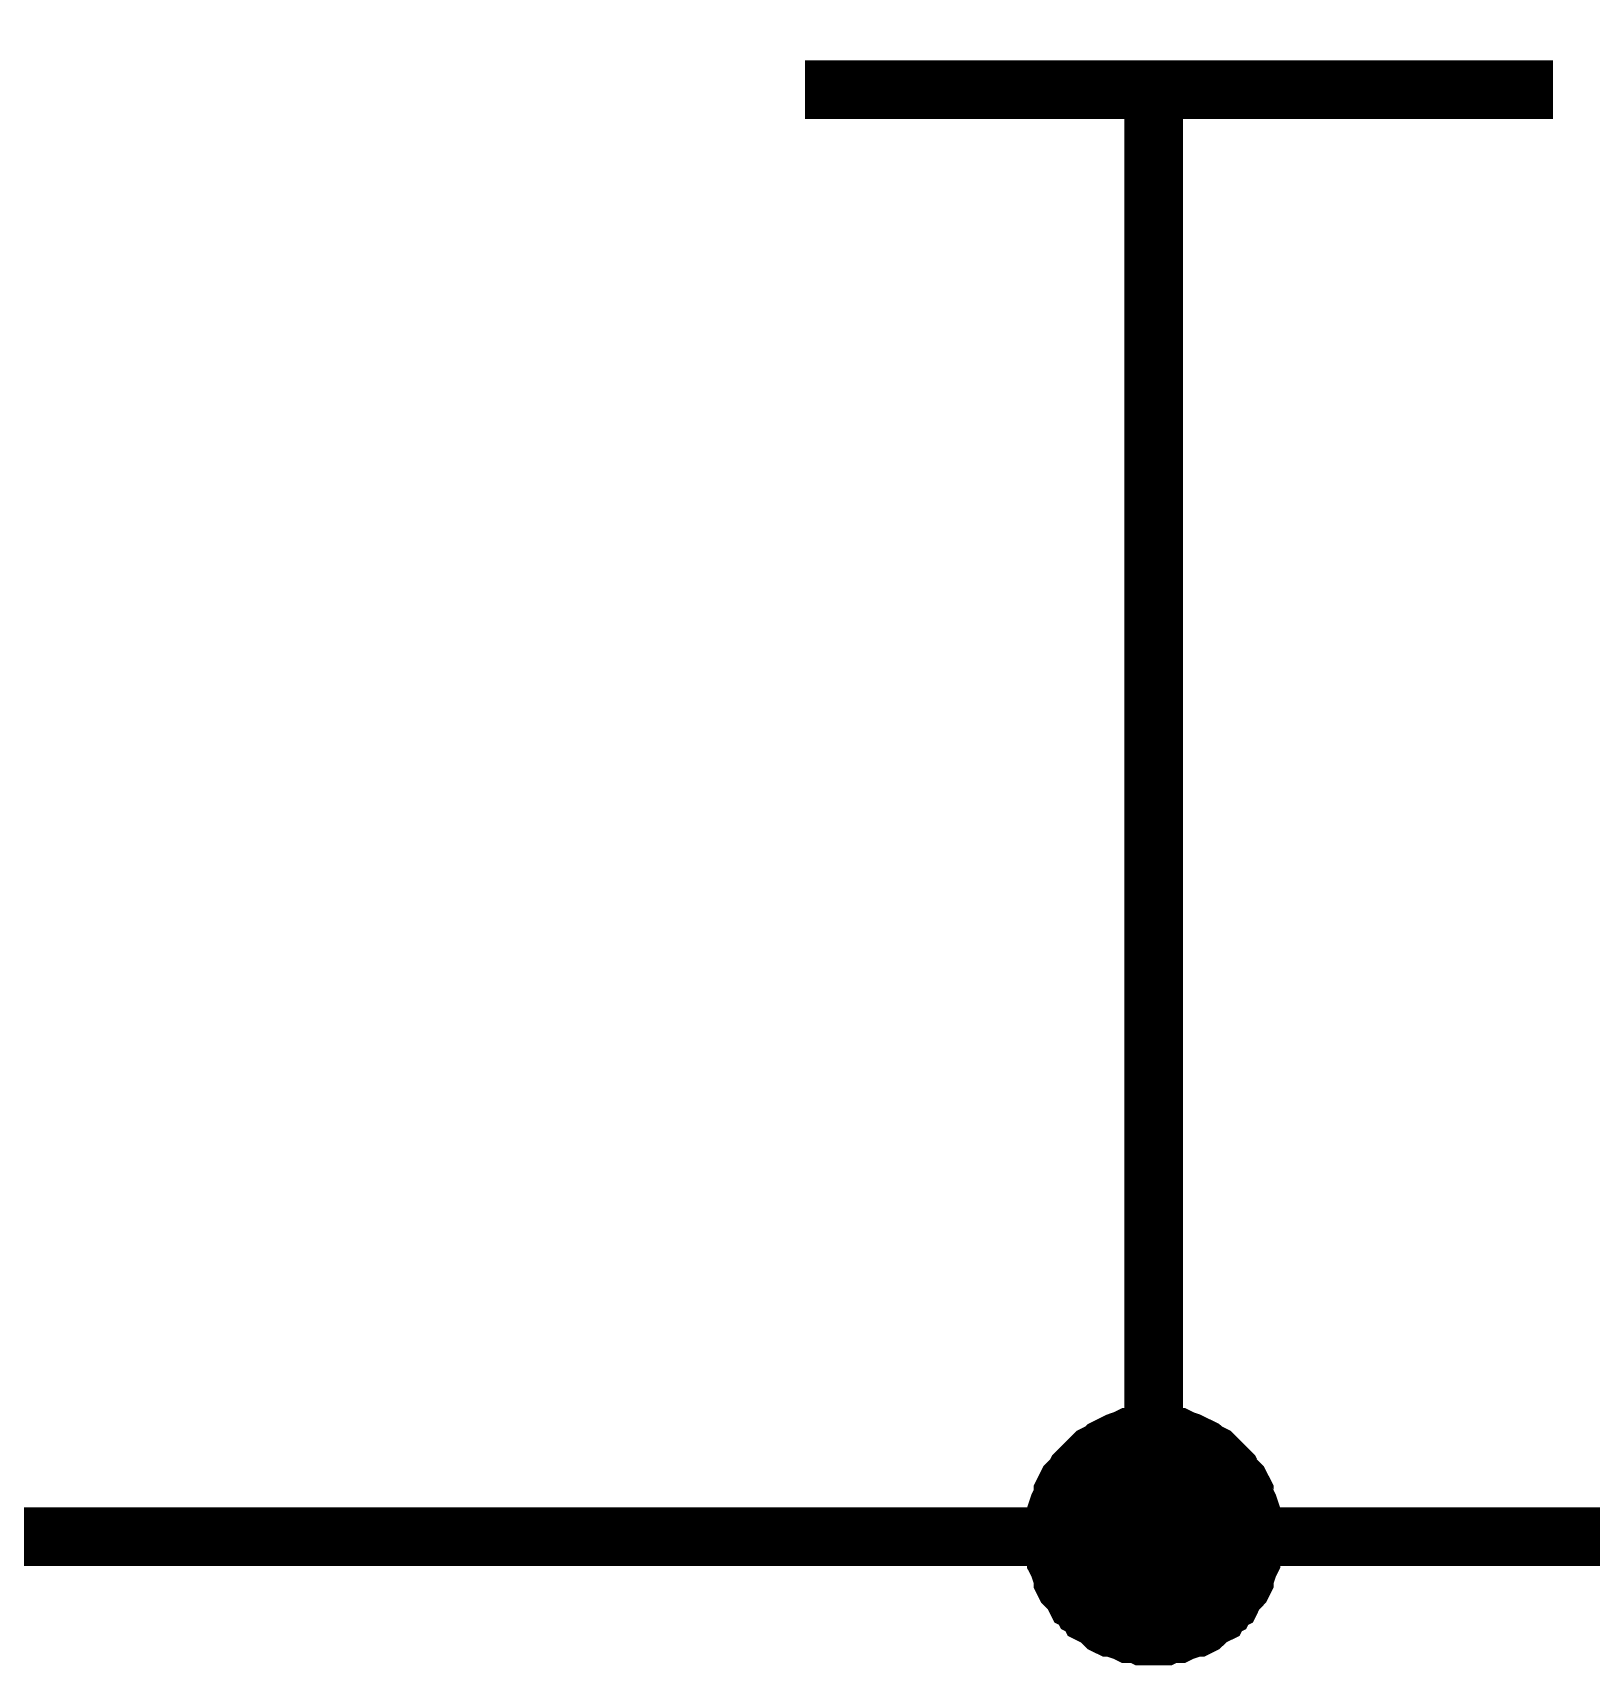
# Model space of a CAD drawing. Header units: millimetres. Extents: x 0 to 19, y 0 to 9.5.
# Drawn here: x 9.6755 to 9.9878, y 5.1738 to 5.5011 of the extents above; entities that cross this region are included whole.
import ezdxf

# ---------------------------------------------------------------- set-up
doc = ezdxf.new("R2010")
doc.units = ezdxf.units.MM
doc.header["$MEASUREMENT"] = 0
doc.layers.add('Sheet', color=255, linetype='Continuous')

msp = doc.modelspace()

# ---------------------------------------------------------------- linework, layer by layer
at = {"layer": 'Sheet'}
for points, const_width in [([(10.40013, 5.59973), (10.30021, 5.59973), (10.30021, 5.19962), (9.90011, 5.19962), (9.90011, 5.3999)], 0.0118), ([(9.83025, 5.48965), (9.98013, 5.48965)], 0.0118), ([(9.90011, 5.48965), (9.90011, 5.3999)], 0.0118), ([(9.90011, 5.46975), (9.90011, 5.48965)], 0.0118), ([(9.88021, 5.19962), (9.88021, 5.20051), (9.88021, 5.20183), (9.88065, 5.20272), (9.88065, 5.2036), (9.88065, 5.20449), (9.8811, 5.20581), (9.88154, 5.2067), (9.88198, 5.20758), (9.88198, 5.20847), (9.88242, 5.20935), (9.88286, 5.21023), (9.88375, 5.21112), (9.88419, 5.21156), (9.88463, 5.21244), (9.88552, 5.21333), (9.88596, 5.21377), (9.88684, 5.21465), (9.88729, 5.2151), (9.88817, 5.21598), (9.88905, 5.21642), (9.88994, 5.21687), (9.89038, 5.21731), (9.89126, 5.21775), (9.89215, 5.21819), (9.89303, 5.21863), (9.89436, 5.21908), (9.89524, 5.21952), (9.89613, 5.21952), (9.89701, 5.21952), (9.8979, 5.21996), (9.89922, 5.21996), (9.90011, 5.21996)], 0.0118), ([(9.88021, 5.19962), (9.88021, 5.20051), (9.88021, 5.20183), (9.88065, 5.20272), (9.88065, 5.2036), (9.88065, 5.20449), (9.8811, 5.20581), (9.88154, 5.2067), (9.88198, 5.20758), (9.88198, 5.20847), (9.88242, 5.20935), (9.88286, 5.21023), (9.88375, 5.21112), (9.88419, 5.21156), (9.88463, 5.21244), (9.88552, 5.21333), (9.88596, 5.21377), (9.88684, 5.21465), (9.88729, 5.2151), (9.88817, 5.21598), (9.88905, 5.21642), (9.88994, 5.21687), (9.89038, 5.21731), (9.89126, 5.21775), (9.89215, 5.21819), (9.89303, 5.21863), (9.89436, 5.21908), (9.89524, 5.21952), (9.89613, 5.21952), (9.89701, 5.21952), (9.8979, 5.21996), (9.89922, 5.21996), (9.90011, 5.21996)], 0.0118), ([(9.88021, 5.19962), (9.88021, 5.20051), (9.88021, 5.20183), (9.88065, 5.20272), (9.88065, 5.2036), (9.88065, 5.20449), (9.8811, 5.20581), (9.88154, 5.2067), (9.88198, 5.20758), (9.88198, 5.20847), (9.88242, 5.20935), (9.88286, 5.21023), (9.88375, 5.21112), (9.88419, 5.21156), (9.88463, 5.21244), (9.88552, 5.21333), (9.88596, 5.21377), (9.88684, 5.21465), (9.88729, 5.2151), (9.88817, 5.21598), (9.88905, 5.21642), (9.88994, 5.21687), (9.89038, 5.21731), (9.89126, 5.21775), (9.89215, 5.21819), (9.89303, 5.21863), (9.89436, 5.21908), (9.89524, 5.21952), (9.89613, 5.21952), (9.89701, 5.21952), (9.8979, 5.21996), (9.89922, 5.21996), (9.90011, 5.21996)], 0.0118), ([(9.88021, 5.19962), (9.88021, 5.20051), (9.88021, 5.20183), (9.88065, 5.20272), (9.88065, 5.2036), (9.88065, 5.20449), (9.8811, 5.20581), (9.88154, 5.2067), (9.88198, 5.20758), (9.88198, 5.20847), (9.88242, 5.20935), (9.88286, 5.21023), (9.88375, 5.21112), (9.88419, 5.21156), (9.88463, 5.21244), (9.88552, 5.21333), (9.88596, 5.21377), (9.88684, 5.21465), (9.88729, 5.2151), (9.88817, 5.21598), (9.88905, 5.21642), (9.88994, 5.21687), (9.89038, 5.21731), (9.89126, 5.21775), (9.89215, 5.21819), (9.89303, 5.21863), (9.89436, 5.21908), (9.89524, 5.21952), (9.89613, 5.21952), (9.89701, 5.21952), (9.8979, 5.21996), (9.89922, 5.21996), (9.90011, 5.21996)], 0.0118), ([(9.90011, 5.21996), (9.90011, 5.21996)], 0.0118), ([(9.90011, 5.21996), (9.90099, 5.21996), (9.90232, 5.21996), (9.9032, 5.21952), (9.90409, 5.21952), (9.90497, 5.21952), (9.90585, 5.21908), (9.90718, 5.21863), (9.90806, 5.21819), (9.90895, 5.21775), (9.90983, 5.21731), (9.91028, 5.21687), (9.91116, 5.21642), (9.91204, 5.21598), (9.91293, 5.2151), (9.91337, 5.21465), (9.91425, 5.21377), (9.9147, 5.21333), (9.91558, 5.21244), (9.91602, 5.21156), (9.91647, 5.21112), (9.91735, 5.21023), (9.91779, 5.20935), (9.91823, 5.20847), (9.91823, 5.20758), (9.91868, 5.2067), (9.91912, 5.20581), (9.91956, 5.20449), (9.91956, 5.2036), (9.91956, 5.20272), (9.92, 5.20183), (9.92, 5.20051), (9.92, 5.19962)], 0.0118), ([(9.90011, 5.21996), (9.90011, 5.21996)], 0.0118), ([(9.90011, 5.21996), (9.90099, 5.21996), (9.90232, 5.21996), (9.9032, 5.21952), (9.90409, 5.21952), (9.90497, 5.21952), (9.90585, 5.21908), (9.90718, 5.21863), (9.90806, 5.21819), (9.90895, 5.21775), (9.90983, 5.21731), (9.91028, 5.21687), (9.91116, 5.21642), (9.91204, 5.21598), (9.91293, 5.2151), (9.91337, 5.21465), (9.91425, 5.21377), (9.9147, 5.21333), (9.91558, 5.21244), (9.91602, 5.21156), (9.91647, 5.21112), (9.91735, 5.21023), (9.91779, 5.20935), (9.91823, 5.20847), (9.91823, 5.20758), (9.91868, 5.2067), (9.91912, 5.20581), (9.91956, 5.20449), (9.91956, 5.2036), (9.91956, 5.20272), (9.92, 5.20183), (9.92, 5.20051), (9.92, 5.19962)], 0.0118), ([(9.90011, 5.21996), (9.90011, 5.21996)], 0.0118), ([(9.90011, 5.21996), (9.90099, 5.21996), (9.90232, 5.21996), (9.9032, 5.21952), (9.90409, 5.21952), (9.90497, 5.21952), (9.90585, 5.21908), (9.90718, 5.21863), (9.90806, 5.21819), (9.90895, 5.21775), (9.90983, 5.21731), (9.91028, 5.21687), (9.91116, 5.21642), (9.91204, 5.21598), (9.91293, 5.2151), (9.91337, 5.21465), (9.91425, 5.21377), (9.9147, 5.21333), (9.91558, 5.21244), (9.91602, 5.21156), (9.91647, 5.21112), (9.91735, 5.21023), (9.91779, 5.20935), (9.91823, 5.20847), (9.91823, 5.20758), (9.91868, 5.2067), (9.91912, 5.20581), (9.91956, 5.20449), (9.91956, 5.2036), (9.91956, 5.20272), (9.92, 5.20183), (9.92, 5.20051), (9.92, 5.19962)], 0.0118), ([(9.90011, 5.21996), (9.90011, 5.21996)], 0.0118), ([(9.90011, 5.21996), (9.90099, 5.21996), (9.90232, 5.21996), (9.9032, 5.21952), (9.90409, 5.21952), (9.90497, 5.21952), (9.90585, 5.21908), (9.90718, 5.21863), (9.90806, 5.21819), (9.90895, 5.21775), (9.90983, 5.21731), (9.91028, 5.21687), (9.91116, 5.21642), (9.91204, 5.21598), (9.91293, 5.2151), (9.91337, 5.21465), (9.91425, 5.21377), (9.9147, 5.21333), (9.91558, 5.21244), (9.91602, 5.21156), (9.91647, 5.21112), (9.91735, 5.21023), (9.91779, 5.20935), (9.91823, 5.20847), (9.91823, 5.20758), (9.91868, 5.2067), (9.91912, 5.20581), (9.91956, 5.20449), (9.91956, 5.2036), (9.91956, 5.20272), (9.92, 5.20183), (9.92, 5.20051), (9.92, 5.19962)], 0.0118), ([(9.88021, 5.19962), (9.88021, 5.20051), (9.88021, 5.20183), (9.88065, 5.20272), (9.88065, 5.2036), (9.88065, 5.20449), (9.8811, 5.20581), (9.88154, 5.2067), (9.88198, 5.20758), (9.88198, 5.20847), (9.88242, 5.20935), (9.88286, 5.21023), (9.88375, 5.21112), (9.88419, 5.21156), (9.88463, 5.21244), (9.88552, 5.21333), (9.88596, 5.21377), (9.88684, 5.21465), (9.88729, 5.2151), (9.88817, 5.21598), (9.88905, 5.21642), (9.88994, 5.21687), (9.89038, 5.21731), (9.89126, 5.21775), (9.89215, 5.21819), (9.89303, 5.21863), (9.89436, 5.21908), (9.89524, 5.21952), (9.89613, 5.21952), (9.89701, 5.21952), (9.8979, 5.21996), (9.89922, 5.21996), (9.90011, 5.21996)], 0.0039), ([(9.88021, 5.19962), (9.88021, 5.20051), (9.88021, 5.20183), (9.88065, 5.20272), (9.88065, 5.2036), (9.88065, 5.20449), (9.8811, 5.20581), (9.88154, 5.2067), (9.88198, 5.20758), (9.88198, 5.20847), (9.88242, 5.20935), (9.88286, 5.21023), (9.88375, 5.21112), (9.88419, 5.21156), (9.88463, 5.21244), (9.88552, 5.21333), (9.88596, 5.21377), (9.88684, 5.21465), (9.88729, 5.2151), (9.88817, 5.21598), (9.88905, 5.21642), (9.88994, 5.21687), (9.89038, 5.21731), (9.89126, 5.21775), (9.89215, 5.21819), (9.89303, 5.21863), (9.89436, 5.21908), (9.89524, 5.21952), (9.89613, 5.21952), (9.89701, 5.21952), (9.8979, 5.21996), (9.89922, 5.21996), (9.90011, 5.21996)], 0.0039), ([(9.88021, 5.19962), (9.88021, 5.20051), (9.88021, 5.20183), (9.88065, 5.20272), (9.88065, 5.2036), (9.88065, 5.20449), (9.8811, 5.20581), (9.88154, 5.2067), (9.88198, 5.20758), (9.88198, 5.20847), (9.88242, 5.20935), (9.88286, 5.21023), (9.88375, 5.21112), (9.88419, 5.21156), (9.88463, 5.21244), (9.88552, 5.21333), (9.88596, 5.21377), (9.88684, 5.21465), (9.88729, 5.2151), (9.88817, 5.21598), (9.88905, 5.21642), (9.88994, 5.21687), (9.89038, 5.21731), (9.89126, 5.21775), (9.89215, 5.21819), (9.89303, 5.21863), (9.89436, 5.21908), (9.89524, 5.21952), (9.89613, 5.21952), (9.89701, 5.21952), (9.8979, 5.21996), (9.89922, 5.21996), (9.90011, 5.21996)], 0.0039), ([(9.88021, 5.19962), (9.88021, 5.20051), (9.88021, 5.20183), (9.88065, 5.20272), (9.88065, 5.2036), (9.88065, 5.20449), (9.8811, 5.20581), (9.88154, 5.2067), (9.88198, 5.20758), (9.88198, 5.20847), (9.88242, 5.20935), (9.88286, 5.21023), (9.88375, 5.21112), (9.88419, 5.21156), (9.88463, 5.21244), (9.88552, 5.21333), (9.88596, 5.21377), (9.88684, 5.21465), (9.88729, 5.2151), (9.88817, 5.21598), (9.88905, 5.21642), (9.88994, 5.21687), (9.89038, 5.21731), (9.89126, 5.21775), (9.89215, 5.21819), (9.89303, 5.21863), (9.89436, 5.21908), (9.89524, 5.21952), (9.89613, 5.21952), (9.89701, 5.21952), (9.8979, 5.21996), (9.89922, 5.21996), (9.90011, 5.21996)], 0.0039), ([(9.90011, 5.21996), (9.90011, 5.21996)], 0.0039), ([(9.90011, 5.21996), (9.90099, 5.21996), (9.90232, 5.21996), (9.9032, 5.21952), (9.90409, 5.21952), (9.90497, 5.21952), (9.90585, 5.21908), (9.90718, 5.21863), (9.90806, 5.21819), (9.90895, 5.21775), (9.90983, 5.21731), (9.91028, 5.21687), (9.91116, 5.21642), (9.91204, 5.21598), (9.91293, 5.2151), (9.91337, 5.21465), (9.91425, 5.21377), (9.9147, 5.21333), (9.91558, 5.21244), (9.91602, 5.21156), (9.91647, 5.21112), (9.91735, 5.21023), (9.91779, 5.20935), (9.91823, 5.20847), (9.91823, 5.20758), (9.91868, 5.2067), (9.91912, 5.20581), (9.91956, 5.20449), (9.91956, 5.2036), (9.91956, 5.20272), (9.92, 5.20183), (9.92, 5.20051), (9.92, 5.19962)], 0.0039), ([(9.90011, 5.21996), (9.90011, 5.21996)], 0.0039), ([(9.90011, 5.21996), (9.90099, 5.21996), (9.90232, 5.21996), (9.9032, 5.21952), (9.90409, 5.21952), (9.90497, 5.21952), (9.90585, 5.21908), (9.90718, 5.21863), (9.90806, 5.21819), (9.90895, 5.21775), (9.90983, 5.21731), (9.91028, 5.21687), (9.91116, 5.21642), (9.91204, 5.21598), (9.91293, 5.2151), (9.91337, 5.21465), (9.91425, 5.21377), (9.9147, 5.21333), (9.91558, 5.21244), (9.91602, 5.21156), (9.91647, 5.21112), (9.91735, 5.21023), (9.91779, 5.20935), (9.91823, 5.20847), (9.91823, 5.20758), (9.91868, 5.2067), (9.91912, 5.20581), (9.91956, 5.20449), (9.91956, 5.2036), (9.91956, 5.20272), (9.92, 5.20183), (9.92, 5.20051), (9.92, 5.19962)], 0.0039), ([(9.90011, 5.21996), (9.90011, 5.21996)], 0.0039), ([(9.90011, 5.21996), (9.90099, 5.21996), (9.90232, 5.21996), (9.9032, 5.21952), (9.90409, 5.21952), (9.90497, 5.21952), (9.90585, 5.21908), (9.90718, 5.21863), (9.90806, 5.21819), (9.90895, 5.21775), (9.90983, 5.21731), (9.91028, 5.21687), (9.91116, 5.21642), (9.91204, 5.21598), (9.91293, 5.2151), (9.91337, 5.21465), (9.91425, 5.21377), (9.9147, 5.21333), (9.91558, 5.21244), (9.91602, 5.21156), (9.91647, 5.21112), (9.91735, 5.21023), (9.91779, 5.20935), (9.91823, 5.20847), (9.91823, 5.20758), (9.91868, 5.2067), (9.91912, 5.20581), (9.91956, 5.20449), (9.91956, 5.2036), (9.91956, 5.20272), (9.92, 5.20183), (9.92, 5.20051), (9.92, 5.19962)], 0.0039), ([(9.90011, 5.21996), (9.90011, 5.21996)], 0.0039), ([(9.90011, 5.21996), (9.90099, 5.21996), (9.90232, 5.21996), (9.9032, 5.21952), (9.90409, 5.21952), (9.90497, 5.21952), (9.90585, 5.21908), (9.90718, 5.21863), (9.90806, 5.21819), (9.90895, 5.21775), (9.90983, 5.21731), (9.91028, 5.21687), (9.91116, 5.21642), (9.91204, 5.21598), (9.91293, 5.2151), (9.91337, 5.21465), (9.91425, 5.21377), (9.9147, 5.21333), (9.91558, 5.21244), (9.91602, 5.21156), (9.91647, 5.21112), (9.91735, 5.21023), (9.91779, 5.20935), (9.91823, 5.20847), (9.91823, 5.20758), (9.91868, 5.2067), (9.91912, 5.20581), (9.91956, 5.20449), (9.91956, 5.2036), (9.91956, 5.20272), (9.92, 5.20183), (9.92, 5.20051), (9.92, 5.19962)], 0.0039), ([(9.90011, 5.19962), (9.60036, 5.19962)], 0.0118), ([(9.90011, 5.17973), (9.89922, 5.17973), (9.8979, 5.17973), (9.89701, 5.18017), (9.89613, 5.18017), (9.89524, 5.18017), (9.89436, 5.18061), (9.89303, 5.18105), (9.89215, 5.1815), (9.89126, 5.1815), (9.89038, 5.18194), (9.88994, 5.18238), (9.88905, 5.18327), (9.88817, 5.18371), (9.88729, 5.18415), (9.88684, 5.18503), (9.88596, 5.18548), (9.88552, 5.18636), (9.88463, 5.1868), (9.88419, 5.18769), (9.88375, 5.18857), (9.88286, 5.18945), (9.88242, 5.1899), (9.88198, 5.19078), (9.88198, 5.19167), (9.88154, 5.19255), (9.8811, 5.19388), (9.88065, 5.19476), (9.88065, 5.19564), (9.88065, 5.19653), (9.88021, 5.19741), (9.88021, 5.19874), (9.88021, 5.19962)], 0.0118), ([(9.88021, 5.19962), (9.88021, 5.19962)], 0.0118), ([(9.90011, 5.17973), (9.89922, 5.17973), (9.8979, 5.17973), (9.89701, 5.18017), (9.89613, 5.18017), (9.89524, 5.18017), (9.89436, 5.18061), (9.89303, 5.18105), (9.89215, 5.1815), (9.89126, 5.1815), (9.89038, 5.18194), (9.88994, 5.18238), (9.88905, 5.18327), (9.88817, 5.18371), (9.88729, 5.18415), (9.88684, 5.18503), (9.88596, 5.18548), (9.88552, 5.18636), (9.88463, 5.1868), (9.88419, 5.18769), (9.88375, 5.18857), (9.88286, 5.18945), (9.88242, 5.1899), (9.88198, 5.19078), (9.88198, 5.19167), (9.88154, 5.19255), (9.8811, 5.19388), (9.88065, 5.19476), (9.88065, 5.19564), (9.88065, 5.19653), (9.88021, 5.19741), (9.88021, 5.19874), (9.88021, 5.19962)], 0.0118), ([(9.88021, 5.19962), (9.88021, 5.19962)], 0.0118), ([(9.90011, 5.17973), (9.89922, 5.17973), (9.8979, 5.17973), (9.89701, 5.18017), (9.89613, 5.18017), (9.89524, 5.18017), (9.89436, 5.18061), (9.89303, 5.18105), (9.89215, 5.1815), (9.89126, 5.1815), (9.89038, 5.18194), (9.88994, 5.18238), (9.88905, 5.18327), (9.88817, 5.18371), (9.88729, 5.18415), (9.88684, 5.18503), (9.88596, 5.18548), (9.88552, 5.18636), (9.88463, 5.1868), (9.88419, 5.18769), (9.88375, 5.18857), (9.88286, 5.18945), (9.88242, 5.1899), (9.88198, 5.19078), (9.88198, 5.19167), (9.88154, 5.19255), (9.8811, 5.19388), (9.88065, 5.19476), (9.88065, 5.19564), (9.88065, 5.19653), (9.88021, 5.19741), (9.88021, 5.19874), (9.88021, 5.19962)], 0.0118), ([(9.88021, 5.19962), (9.88021, 5.19962)], 0.0118), ([(9.90011, 5.17973), (9.89922, 5.17973), (9.8979, 5.17973), (9.89701, 5.18017), (9.89613, 5.18017), (9.89524, 5.18017), (9.89436, 5.18061), (9.89303, 5.18105), (9.89215, 5.1815), (9.89126, 5.1815), (9.89038, 5.18194), (9.88994, 5.18238), (9.88905, 5.18327), (9.88817, 5.18371), (9.88729, 5.18415), (9.88684, 5.18503), (9.88596, 5.18548), (9.88552, 5.18636), (9.88463, 5.1868), (9.88419, 5.18769), (9.88375, 5.18857), (9.88286, 5.18945), (9.88242, 5.1899), (9.88198, 5.19078), (9.88198, 5.19167), (9.88154, 5.19255), (9.8811, 5.19388), (9.88065, 5.19476), (9.88065, 5.19564), (9.88065, 5.19653), (9.88021, 5.19741), (9.88021, 5.19874), (9.88021, 5.19962)], 0.0118), ([(9.88021, 5.19962), (9.88021, 5.19962)], 0.0118), ([(9.92, 5.19962), (9.92, 5.19874), (9.92, 5.19741), (9.91956, 5.19653), (9.91956, 5.19564), (9.91956, 5.19476), (9.91912, 5.19388), (9.91868, 5.19255), (9.91823, 5.19167), (9.91823, 5.19078), (9.91779, 5.1899), (9.91735, 5.18945), (9.91647, 5.18857), (9.91602, 5.18769), (9.91558, 5.1868), (9.9147, 5.18636), (9.91425, 5.18548), (9.91337, 5.18503), (9.91293, 5.18415), (9.91204, 5.18371), (9.91116, 5.18327), (9.91028, 5.18238), (9.90983, 5.18194), (9.90895, 5.1815), (9.90806, 5.1815), (9.90718, 5.18105), (9.90585, 5.18061), (9.90497, 5.18017), (9.90409, 5.18017), (9.9032, 5.18017), (9.90232, 5.17973), (9.90099, 5.17973), (9.90011, 5.17973)], 0.0118), ([(9.92, 5.19962), (9.92, 5.19874), (9.92, 5.19741), (9.91956, 5.19653), (9.91956, 5.19564), (9.91956, 5.19476), (9.91912, 5.19388), (9.91868, 5.19255), (9.91823, 5.19167), (9.91823, 5.19078), (9.91779, 5.1899), (9.91735, 5.18945), (9.91647, 5.18857), (9.91602, 5.18769), (9.91558, 5.1868), (9.9147, 5.18636), (9.91425, 5.18548), (9.91337, 5.18503), (9.91293, 5.18415), (9.91204, 5.18371), (9.91116, 5.18327), (9.91028, 5.18238), (9.90983, 5.18194), (9.90895, 5.1815), (9.90806, 5.1815), (9.90718, 5.18105), (9.90585, 5.18061), (9.90497, 5.18017), (9.90409, 5.18017), (9.9032, 5.18017), (9.90232, 5.17973), (9.90099, 5.17973), (9.90011, 5.17973)], 0.0118), ([(9.92, 5.19962), (9.92, 5.19874), (9.92, 5.19741), (9.91956, 5.19653), (9.91956, 5.19564), (9.91956, 5.19476), (9.91912, 5.19388), (9.91868, 5.19255), (9.91823, 5.19167), (9.91823, 5.19078), (9.91779, 5.1899), (9.91735, 5.18945), (9.91647, 5.18857), (9.91602, 5.18769), (9.91558, 5.1868), (9.9147, 5.18636), (9.91425, 5.18548), (9.91337, 5.18503), (9.91293, 5.18415), (9.91204, 5.18371), (9.91116, 5.18327), (9.91028, 5.18238), (9.90983, 5.18194), (9.90895, 5.1815), (9.90806, 5.1815), (9.90718, 5.18105), (9.90585, 5.18061), (9.90497, 5.18017), (9.90409, 5.18017), (9.9032, 5.18017), (9.90232, 5.17973), (9.90099, 5.17973), (9.90011, 5.17973)], 0.0118), ([(9.92, 5.19962), (9.92, 5.19874), (9.92, 5.19741), (9.91956, 5.19653), (9.91956, 5.19564), (9.91956, 5.19476), (9.91912, 5.19388), (9.91868, 5.19255), (9.91823, 5.19167), (9.91823, 5.19078), (9.91779, 5.1899), (9.91735, 5.18945), (9.91647, 5.18857), (9.91602, 5.18769), (9.91558, 5.1868), (9.9147, 5.18636), (9.91425, 5.18548), (9.91337, 5.18503), (9.91293, 5.18415), (9.91204, 5.18371), (9.91116, 5.18327), (9.91028, 5.18238), (9.90983, 5.18194), (9.90895, 5.1815), (9.90806, 5.1815), (9.90718, 5.18105), (9.90585, 5.18061), (9.90497, 5.18017), (9.90409, 5.18017), (9.9032, 5.18017), (9.90232, 5.17973), (9.90099, 5.17973), (9.90011, 5.17973)], 0.0118), ([(9.92, 5.19962), (9.92, 5.19962), (9.92, 5.19962), (9.92, 5.19962), (9.92, 5.19962), (9.92, 5.19962), (9.92, 5.19962), (9.92, 5.19962), (9.92, 5.19962), (9.92, 5.19962), (9.92, 5.19962), (9.92, 5.19962), (9.92, 5.19962), (9.92, 5.19962), (9.92, 5.19962), (9.92, 5.19962), (9.92, 5.19962), (9.92, 5.19962), (9.92, 5.19962), (9.92, 5.19962), (9.92, 5.19962), (9.92, 5.19962), (9.92, 5.19962), (9.92, 5.19962), (9.92, 5.19962), (9.92, 5.19962), (9.92, 5.19962), (9.92, 5.19962), (9.92, 5.19962), (9.92, 5.19962), (9.92, 5.19962), (9.92, 5.19962), (9.92, 5.19962)], 0.0118), ([(9.92, 5.19962), (9.92, 5.19962)], 0.0118), ([(9.92, 5.19962), (9.92, 5.19962), (9.92, 5.19962), (9.92, 5.19962), (9.92, 5.19962), (9.92, 5.19962), (9.92, 5.19962), (9.92, 5.19962), (9.92, 5.19962), (9.92, 5.19962), (9.92, 5.19962), (9.92, 5.19962), (9.92, 5.19962), (9.92, 5.19962), (9.92, 5.19962), (9.92, 5.19962), (9.92, 5.19962), (9.92, 5.19962), (9.92, 5.19962), (9.92, 5.19962), (9.92, 5.19962), (9.92, 5.19962), (9.92, 5.19962), (9.92, 5.19962), (9.92, 5.19962), (9.92, 5.19962), (9.92, 5.19962), (9.92, 5.19962), (9.92, 5.19962), (9.92, 5.19962), (9.92, 5.19962), (9.92, 5.19962), (9.92, 5.19962)], 0.0118), ([(9.92, 5.19962), (9.92, 5.19962)], 0.0118), ([(9.92, 5.19962), (9.92, 5.19962), (9.92, 5.19962), (9.92, 5.19962), (9.92, 5.19962), (9.92, 5.19962), (9.92, 5.19962), (9.92, 5.19962), (9.92, 5.19962), (9.92, 5.19962), (9.92, 5.19962), (9.92, 5.19962), (9.92, 5.19962), (9.92, 5.19962), (9.92, 5.19962), (9.92, 5.19962), (9.92, 5.19962), (9.92, 5.19962), (9.92, 5.19962), (9.92, 5.19962), (9.92, 5.19962), (9.92, 5.19962), (9.92, 5.19962), (9.92, 5.19962), (9.92, 5.19962), (9.92, 5.19962), (9.92, 5.19962), (9.92, 5.19962), (9.92, 5.19962), (9.92, 5.19962), (9.92, 5.19962), (9.92, 5.19962), (9.92, 5.19962)], 0.0118), ([(9.92, 5.19962), (9.92, 5.19962)], 0.0118), ([(9.92, 5.19962), (9.92, 5.19962), (9.92, 5.19962), (9.92, 5.19962), (9.92, 5.19962), (9.92, 5.19962), (9.92, 5.19962), (9.92, 5.19962), (9.92, 5.19962), (9.92, 5.19962), (9.92, 5.19962), (9.92, 5.19962), (9.92, 5.19962), (9.92, 5.19962), (9.92, 5.19962), (9.92, 5.19962), (9.92, 5.19962), (9.92, 5.19962), (9.92, 5.19962), (9.92, 5.19962), (9.92, 5.19962), (9.92, 5.19962), (9.92, 5.19962), (9.92, 5.19962), (9.92, 5.19962), (9.92, 5.19962), (9.92, 5.19962), (9.92, 5.19962), (9.92, 5.19962), (9.92, 5.19962), (9.92, 5.19962), (9.92, 5.19962), (9.92, 5.19962)], 0.0118), ([(9.92, 5.19962), (9.92, 5.19962)], 0.0118), ([(9.90011, 5.17973), (9.89922, 5.17973), (9.8979, 5.17973), (9.89701, 5.18017), (9.89613, 5.18017), (9.89524, 5.18017), (9.89436, 5.18061), (9.89303, 5.18105), (9.89215, 5.1815), (9.89126, 5.1815), (9.89038, 5.18194), (9.88994, 5.18238), (9.88905, 5.18327), (9.88817, 5.18371), (9.88729, 5.18415), (9.88684, 5.18503), (9.88596, 5.18548), (9.88552, 5.18636), (9.88463, 5.1868), (9.88419, 5.18769), (9.88375, 5.18857), (9.88286, 5.18945), (9.88242, 5.1899), (9.88198, 5.19078), (9.88198, 5.19167), (9.88154, 5.19255), (9.8811, 5.19388), (9.88065, 5.19476), (9.88065, 5.19564), (9.88065, 5.19653), (9.88021, 5.19741), (9.88021, 5.19874), (9.88021, 5.19962)], 0.0039), ([(9.88021, 5.19962), (9.88021, 5.19962)], 0.0039), ([(9.90011, 5.17973), (9.89922, 5.17973), (9.8979, 5.17973), (9.89701, 5.18017), (9.89613, 5.18017), (9.89524, 5.18017), (9.89436, 5.18061), (9.89303, 5.18105), (9.89215, 5.1815), (9.89126, 5.1815), (9.89038, 5.18194), (9.88994, 5.18238), (9.88905, 5.18327), (9.88817, 5.18371), (9.88729, 5.18415), (9.88684, 5.18503), (9.88596, 5.18548), (9.88552, 5.18636), (9.88463, 5.1868), (9.88419, 5.18769), (9.88375, 5.18857), (9.88286, 5.18945), (9.88242, 5.1899), (9.88198, 5.19078), (9.88198, 5.19167), (9.88154, 5.19255), (9.8811, 5.19388), (9.88065, 5.19476), (9.88065, 5.19564), (9.88065, 5.19653), (9.88021, 5.19741), (9.88021, 5.19874), (9.88021, 5.19962)], 0.0039), ([(9.88021, 5.19962), (9.88021, 5.19962)], 0.0039), ([(9.90011, 5.17973), (9.89922, 5.17973), (9.8979, 5.17973), (9.89701, 5.18017), (9.89613, 5.18017), (9.89524, 5.18017), (9.89436, 5.18061), (9.89303, 5.18105), (9.89215, 5.1815), (9.89126, 5.1815), (9.89038, 5.18194), (9.88994, 5.18238), (9.88905, 5.18327), (9.88817, 5.18371), (9.88729, 5.18415), (9.88684, 5.18503), (9.88596, 5.18548), (9.88552, 5.18636), (9.88463, 5.1868), (9.88419, 5.18769), (9.88375, 5.18857), (9.88286, 5.18945), (9.88242, 5.1899), (9.88198, 5.19078), (9.88198, 5.19167), (9.88154, 5.19255), (9.8811, 5.19388), (9.88065, 5.19476), (9.88065, 5.19564), (9.88065, 5.19653), (9.88021, 5.19741), (9.88021, 5.19874), (9.88021, 5.19962)], 0.0039), ([(9.88021, 5.19962), (9.88021, 5.19962)], 0.0039), ([(9.90011, 5.17973), (9.89922, 5.17973), (9.8979, 5.17973), (9.89701, 5.18017), (9.89613, 5.18017), (9.89524, 5.18017), (9.89436, 5.18061), (9.89303, 5.18105), (9.89215, 5.1815), (9.89126, 5.1815), (9.89038, 5.18194), (9.88994, 5.18238), (9.88905, 5.18327), (9.88817, 5.18371), (9.88729, 5.18415), (9.88684, 5.18503), (9.88596, 5.18548), (9.88552, 5.18636), (9.88463, 5.1868), (9.88419, 5.18769), (9.88375, 5.18857), (9.88286, 5.18945), (9.88242, 5.1899), (9.88198, 5.19078), (9.88198, 5.19167), (9.88154, 5.19255), (9.8811, 5.19388), (9.88065, 5.19476), (9.88065, 5.19564), (9.88065, 5.19653), (9.88021, 5.19741), (9.88021, 5.19874), (9.88021, 5.19962)], 0.0039), ([(9.88021, 5.19962), (9.88021, 5.19962)], 0.0039), ([(9.92, 5.19962), (9.92, 5.19874), (9.92, 5.19741), (9.91956, 5.19653), (9.91956, 5.19564), (9.91956, 5.19476), (9.91912, 5.19388), (9.91868, 5.19255), (9.91823, 5.19167), (9.91823, 5.19078), (9.91779, 5.1899), (9.91735, 5.18945), (9.91647, 5.18857), (9.91602, 5.18769), (9.91558, 5.1868), (9.9147, 5.18636), (9.91425, 5.18548), (9.91337, 5.18503), (9.91293, 5.18415), (9.91204, 5.18371), (9.91116, 5.18327), (9.91028, 5.18238), (9.90983, 5.18194), (9.90895, 5.1815), (9.90806, 5.1815), (9.90718, 5.18105), (9.90585, 5.18061), (9.90497, 5.18017), (9.90409, 5.18017), (9.9032, 5.18017), (9.90232, 5.17973), (9.90099, 5.17973), (9.90011, 5.17973)], 0.0039), ([(9.92, 5.19962), (9.92, 5.19874), (9.92, 5.19741), (9.91956, 5.19653), (9.91956, 5.19564), (9.91956, 5.19476), (9.91912, 5.19388), (9.91868, 5.19255), (9.91823, 5.19167), (9.91823, 5.19078), (9.91779, 5.1899), (9.91735, 5.18945), (9.91647, 5.18857), (9.91602, 5.18769), (9.91558, 5.1868), (9.9147, 5.18636), (9.91425, 5.18548), (9.91337, 5.18503), (9.91293, 5.18415), (9.91204, 5.18371), (9.91116, 5.18327), (9.91028, 5.18238), (9.90983, 5.18194), (9.90895, 5.1815), (9.90806, 5.1815), (9.90718, 5.18105), (9.90585, 5.18061), (9.90497, 5.18017), (9.90409, 5.18017), (9.9032, 5.18017), (9.90232, 5.17973), (9.90099, 5.17973), (9.90011, 5.17973)], 0.0039), ([(9.92, 5.19962), (9.92, 5.19874), (9.92, 5.19741), (9.91956, 5.19653), (9.91956, 5.19564), (9.91956, 5.19476), (9.91912, 5.19388), (9.91868, 5.19255), (9.91823, 5.19167), (9.91823, 5.19078), (9.91779, 5.1899), (9.91735, 5.18945), (9.91647, 5.18857), (9.91602, 5.18769), (9.91558, 5.1868), (9.9147, 5.18636), (9.91425, 5.18548), (9.91337, 5.18503), (9.91293, 5.18415), (9.91204, 5.18371), (9.91116, 5.18327), (9.91028, 5.18238), (9.90983, 5.18194), (9.90895, 5.1815), (9.90806, 5.1815), (9.90718, 5.18105), (9.90585, 5.18061), (9.90497, 5.18017), (9.90409, 5.18017), (9.9032, 5.18017), (9.90232, 5.17973), (9.90099, 5.17973), (9.90011, 5.17973)], 0.0039), ([(9.92, 5.19962), (9.92, 5.19874), (9.92, 5.19741), (9.91956, 5.19653), (9.91956, 5.19564), (9.91956, 5.19476), (9.91912, 5.19388), (9.91868, 5.19255), (9.91823, 5.19167), (9.91823, 5.19078), (9.91779, 5.1899), (9.91735, 5.18945), (9.91647, 5.18857), (9.91602, 5.18769), (9.91558, 5.1868), (9.9147, 5.18636), (9.91425, 5.18548), (9.91337, 5.18503), (9.91293, 5.18415), (9.91204, 5.18371), (9.91116, 5.18327), (9.91028, 5.18238), (9.90983, 5.18194), (9.90895, 5.1815), (9.90806, 5.1815), (9.90718, 5.18105), (9.90585, 5.18061), (9.90497, 5.18017), (9.90409, 5.18017), (9.9032, 5.18017), (9.90232, 5.17973), (9.90099, 5.17973), (9.90011, 5.17973)], 0.0039), ([(9.92, 5.19962), (9.92, 5.19962), (9.92, 5.19962), (9.92, 5.19962), (9.92, 5.19962), (9.92, 5.19962), (9.92, 5.19962), (9.92, 5.19962), (9.92, 5.19962), (9.92, 5.19962), (9.92, 5.19962), (9.92, 5.19962), (9.92, 5.19962), (9.92, 5.19962), (9.92, 5.19962), (9.92, 5.19962), (9.92, 5.19962), (9.92, 5.19962), (9.92, 5.19962), (9.92, 5.19962), (9.92, 5.19962), (9.92, 5.19962), (9.92, 5.19962), (9.92, 5.19962), (9.92, 5.19962), (9.92, 5.19962), (9.92, 5.19962), (9.92, 5.19962), (9.92, 5.19962), (9.92, 5.19962), (9.92, 5.19962), (9.92, 5.19962), (9.92, 5.19962)], 0.0039), ([(9.92, 5.19962), (9.92, 5.19962)], 0.0039), ([(9.92, 5.19962), (9.92, 5.19962), (9.92, 5.19962), (9.92, 5.19962), (9.92, 5.19962), (9.92, 5.19962), (9.92, 5.19962), (9.92, 5.19962), (9.92, 5.19962), (9.92, 5.19962), (9.92, 5.19962), (9.92, 5.19962), (9.92, 5.19962), (9.92, 5.19962), (9.92, 5.19962), (9.92, 5.19962), (9.92, 5.19962), (9.92, 5.19962), (9.92, 5.19962), (9.92, 5.19962), (9.92, 5.19962), (9.92, 5.19962), (9.92, 5.19962), (9.92, 5.19962), (9.92, 5.19962), (9.92, 5.19962), (9.92, 5.19962), (9.92, 5.19962), (9.92, 5.19962), (9.92, 5.19962), (9.92, 5.19962), (9.92, 5.19962), (9.92, 5.19962)], 0.0039), ([(9.92, 5.19962), (9.92, 5.19962)], 0.0039), ([(9.92, 5.19962), (9.92, 5.19962), (9.92, 5.19962), (9.92, 5.19962), (9.92, 5.19962), (9.92, 5.19962), (9.92, 5.19962), (9.92, 5.19962), (9.92, 5.19962), (9.92, 5.19962), (9.92, 5.19962), (9.92, 5.19962), (9.92, 5.19962), (9.92, 5.19962), (9.92, 5.19962), (9.92, 5.19962), (9.92, 5.19962), (9.92, 5.19962), (9.92, 5.19962), (9.92, 5.19962), (9.92, 5.19962), (9.92, 5.19962), (9.92, 5.19962), (9.92, 5.19962), (9.92, 5.19962), (9.92, 5.19962), (9.92, 5.19962), (9.92, 5.19962), (9.92, 5.19962), (9.92, 5.19962), (9.92, 5.19962), (9.92, 5.19962), (9.92, 5.19962)], 0.0039), ([(9.92, 5.19962), (9.92, 5.19962)], 0.0039), ([(9.92, 5.19962), (9.92, 5.19962), (9.92, 5.19962), (9.92, 5.19962), (9.92, 5.19962), (9.92, 5.19962), (9.92, 5.19962), (9.92, 5.19962), (9.92, 5.19962), (9.92, 5.19962), (9.92, 5.19962), (9.92, 5.19962), (9.92, 5.19962), (9.92, 5.19962), (9.92, 5.19962), (9.92, 5.19962), (9.92, 5.19962), (9.92, 5.19962), (9.92, 5.19962), (9.92, 5.19962), (9.92, 5.19962), (9.92, 5.19962), (9.92, 5.19962), (9.92, 5.19962), (9.92, 5.19962), (9.92, 5.19962), (9.92, 5.19962), (9.92, 5.19962), (9.92, 5.19962), (9.92, 5.19962), (9.92, 5.19962), (9.92, 5.19962), (9.92, 5.19962)], 0.0039), ([(9.92, 5.19962), (9.92, 5.19962)], 0.0039)]:
    msp.add_lwpolyline(points, dxfattribs=dict(at, const_width=const_width))
at = {"layer": 'Sheet', "const_width": 0.02}
msp.add_lwpolyline([(9.89, 5.2, 1), (9.91, 5.2, 1)], format="xyb", close=True, dxfattribs=at)

doc.saveas('drawing.dxf')
